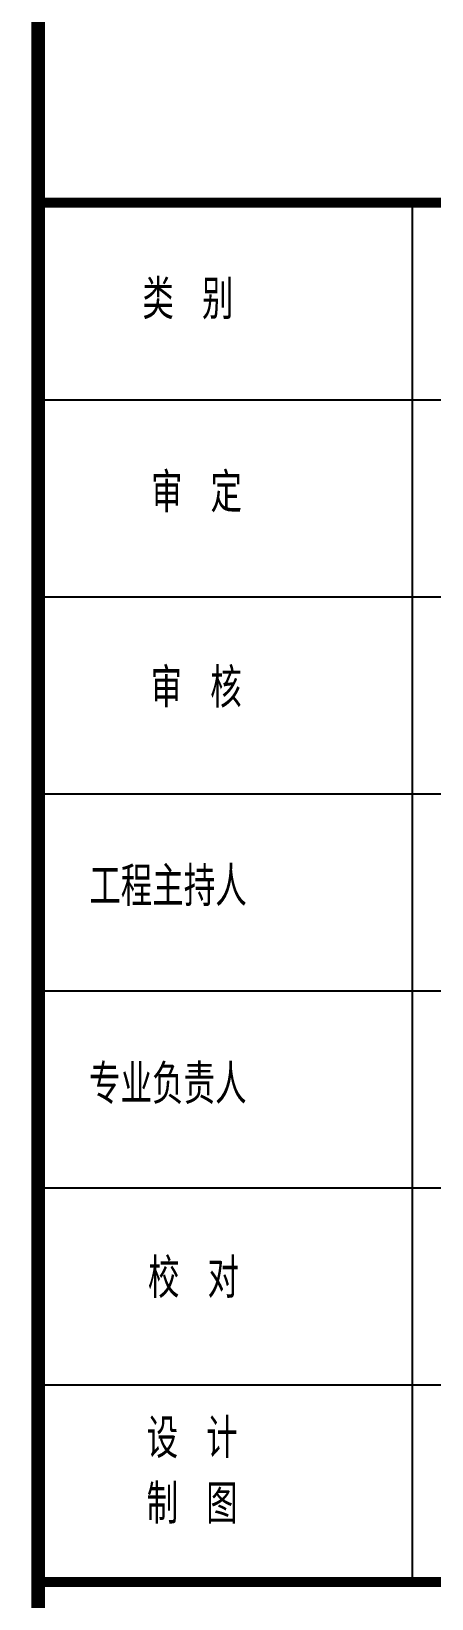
# Model space of a CAD drawing. Extents: x 1728470 to 1835391, y -157368 to 197905.
# Drawn here: x 1810186 to 1812422, y -70178 to -61428 of the extents above; entities that cross this region are included whole.
import ezdxf

# ---------------------------------------------------------------- set-up
doc = ezdxf.new("R2010")
doc.units = 0
doc.header["$LTSCALE"] = 1000
doc.header["$MEASUREMENT"] = 0
for name, color, linetype in [('PP-PM-TK', 7, 'CONTINUOUS'), ('PUB_TEXT', 7, 'CONTINUOUS'), ('PUB_TITLE', 4, 'CONTINUOUS')]:
    doc.layers.add(name, color=color, linetype=linetype)
doc.styles.add('TQ', font='txt.shx', dxfattribs={"width": 0.8, "bigfont": 'hztxt.shx'})

msp = doc.modelspace()

# ---------------------------------------------------------------- linework, layer by layer
at = {"layer": 'PP-PM-TK', "color": 4}
for points, const_width in [([(1810224.8, -27975.4), (1810224.8, -87975.4)], 77), ([(1810224.8, -70084.9), (1816274.8, -70084.9)], 22)]:
    msp.add_lwpolyline(points, dxfattribs=dict(at, const_width=const_width))
at = {"layer": 'PUB_TITLE', "color": 4}
for p, q in [((1812314.8, -70084.9), (1812314.8, -62384.9)), ((1810224.8, -63484.9), (1816274.8, -63484.9)), ((1810224.8, -64584.9), (1816274.8, -64584.9)), ((1810224.8, -65684.9), (1816274.8, -65684.9)), ((1810224.8, -66784.9), (1816274.8, -66784.9)), ((1810224.8, -67884.9), (1816274.8, -67884.9)), ((1810224.8, -68984.9), (1816274.8, -68984.9)), ((1810224.8, -70084.9), (1816274.8, -70084.9))]:
    msp.add_line(p, q, dxfattribs=at)
at = {"layer": 'PUB_TITLE', "color": 4, "const_width": 55}
for points in [[(1810224.8, -62384.9), (1816274.8, -62384.9)], [(1810224.8, -70084.9), (1816274.8, -70084.9)]]:
    msp.add_lwpolyline(points, dxfattribs=at)

# ---------------------------------------------------------------- texts
at = {"layer": 'PUB_TEXT', "color": 2, "char_height": 220, "width": 1847.813, "attachment_point": 1, "style": 'TQ'}
for s, insert in [('类 别', (1810806.4, -62815)), ('审 定', (1810854.4, -63893.4)), ('审 核', (1810852.4, -64983.7)), ('工程主持人', (1810509.8, -66092.4)), ('专业负责人', (1810508.7, -67196.7)), ('校 对', (1810837.6, -68279.4)), ('设 计 \\P制 图', (1810830.2, -69173.5))]:
    msp.add_mtext(s, dxfattribs=dict(at, insert=insert))

doc.saveas('drawing.dxf')
